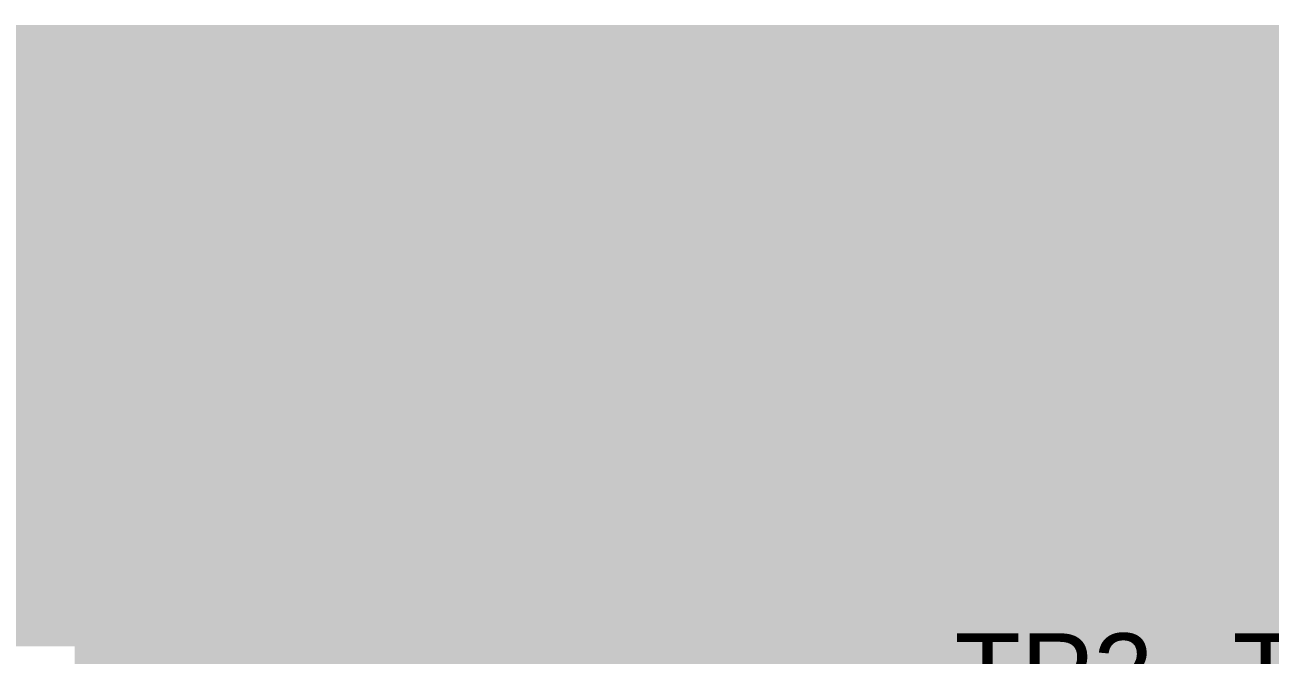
# Model space of a CAD drawing. Header units: inches. Extents: x -3 to 191, y -18 to 93.
# Drawn here: x 75.02 to 87.05, y 86.92 to 93 of the extents above; entities that cross this region are included whole.
import ezdxf

# ---------------------------------------------------------------- set-up
doc = ezdxf.new("R2010")
doc.units = ezdxf.units.IN
for name, color, linetype in [('Bottom Layer', 5, 'Continuous'), ('Bottom Solder', 6, 'Continuous'), ('GND 1', 90, 'Continuous'), ('GND 2', 156, 'Continuous'), ('Mechanical 1', 6, 'Continuous'), ('PWR', 16, 'Continuous'), ('Signal L4', 76, 'Continuous'), ('Top Layer', 1, 'Continuous'), ('Top Overlay', 2, 'Continuous'), ('Top Solder', 216, 'Continuous'), ('Via Holes', 16, 'Continuous')]:
    doc.layers.add(name, color=color, linetype=linetype)
doc.styles.add('Arial', font='', dxfattribs={"height": 0.2})
doc.styles.get('Arial').set_extended_font_data('Arial')

msp = doc.modelspace()

# ---------------------------------------------------------------- hatches: boundary and pattern name
at = {"layer": 'Bottom Layer'}
msp.add_hatch(color=5, dxfattribs=at).paths.add_polyline_path([(186.154, 89.655), (186.562, 89.486), (186.929, 89.241), (187.241, 88.929), (187.486, 88.562), (187.655, 88.154), (187.741, 87.721), (187.741, 87.5), (187.741, 87), (106.73, 87), (106.7, 87.006), (106.7, 87.006), (8.2, 87.006), (8.2, 87.006), (8.17, 87), (0.259, 87), (0.259, 87.5), (0.259, 87.721), (0.345, 88.154), (0.514, 88.562), (0.759, 88.929), (1.071, 89.241), (1.438, 89.486), (1.846, 89.655), (2.279, 89.741), (185.721, 89.741)])
h = msp.add_hatch(color=5, dxfattribs=at)
edge = h.paths.add_edge_path()
edge.add_arc((75.6, 89.1), 0.3, 0, 360)
h = msp.add_hatch(color=5, dxfattribs=at)
edge = h.paths.add_edge_path()
edge.add_arc((78.6, 89.1), 0.3, 0, 360)
h = msp.add_hatch(color=5, dxfattribs=at)
edge = h.paths.add_edge_path()
edge.add_arc((81.6, 89.1), 0.3, 0, 360)
h = msp.add_hatch(color=5, dxfattribs=at)
edge = h.paths.add_edge_path()
edge.add_arc((84.6, 89.1), 0.3, 0, 360)
h = msp.add_hatch(color=5, dxfattribs=at)
edge = h.paths.add_edge_path()
edge.add_arc((75.6, 87.9), 0.3, 0, 360)
h = msp.add_hatch(color=5, dxfattribs=at)
edge = h.paths.add_edge_path()
edge.add_arc((78.6, 87.9), 0.3, 0, 360)
h = msp.add_hatch(color=5, dxfattribs=at)
edge = h.paths.add_edge_path()
edge.add_arc((81.6, 87.9), 0.3, 0, 360)
h = msp.add_hatch(color=5, dxfattribs=at)
edge = h.paths.add_edge_path()
edge.add_arc((84.6, 87.9), 0.3, 0, 360)
at = {"layer": 'GND 1'}
h = msp.add_hatch(color=90, dxfattribs=at)
edge = h.paths.add_edge_path()
edge.add_arc((75.6, 89.1), 0.3, 0, 360)
h = msp.add_hatch(color=90, dxfattribs=at)
edge = h.paths.add_edge_path()
edge.add_arc((78.6, 89.1), 0.3, 0, 360)
h = msp.add_hatch(color=90, dxfattribs=at)
edge = h.paths.add_edge_path()
edge.add_arc((81.6, 89.1), 0.3, 0, 360)
h = msp.add_hatch(color=90, dxfattribs=at)
edge = h.paths.add_edge_path()
edge.add_arc((84.6, 89.1), 0.3, 0, 360)
h = msp.add_hatch(color=90, dxfattribs=at)
edge = h.paths.add_edge_path()
edge.add_arc((75.6, 87.9), 0.3, 0, 360)
h = msp.add_hatch(color=90, dxfattribs=at)
edge = h.paths.add_edge_path()
edge.add_arc((78.6, 87.9), 0.3, 0, 360)
h = msp.add_hatch(color=90, dxfattribs=at)
edge = h.paths.add_edge_path()
edge.add_arc((81.6, 87.9), 0.3, 0, 360)
h = msp.add_hatch(color=90, dxfattribs=at)
edge = h.paths.add_edge_path()
edge.add_arc((84.6, 87.9), 0.3, 0, 360)
at = {"layer": 'GND 2'}
h = msp.add_hatch(color=156, dxfattribs=at)
edge = h.paths.add_edge_path()
edge.add_arc((75.6, 89.1), 0.3, 0, 360)
h = msp.add_hatch(color=156, dxfattribs=at)
edge = h.paths.add_edge_path()
edge.add_arc((78.6, 89.1), 0.3, 0, 360)
h = msp.add_hatch(color=156, dxfattribs=at)
edge = h.paths.add_edge_path()
edge.add_arc((81.6, 89.1), 0.3, 0, 360)
h = msp.add_hatch(color=156, dxfattribs=at)
edge = h.paths.add_edge_path()
edge.add_arc((84.6, 89.1), 0.3, 0, 360)
h = msp.add_hatch(color=156, dxfattribs=at)
edge = h.paths.add_edge_path()
edge.add_arc((75.6, 87.9), 0.3, 0, 360)
h = msp.add_hatch(color=156, dxfattribs=at)
edge = h.paths.add_edge_path()
edge.add_arc((78.6, 87.9), 0.3, 0, 360)
h = msp.add_hatch(color=156, dxfattribs=at)
edge = h.paths.add_edge_path()
edge.add_arc((81.6, 87.9), 0.3, 0, 360)
h = msp.add_hatch(color=156, dxfattribs=at)
edge = h.paths.add_edge_path()
edge.add_arc((84.6, 87.9), 0.3, 0, 360)
at = {"layer": 'PWR'}
h = msp.add_hatch(color=16, dxfattribs=at)
edge = h.paths.add_edge_path()
edge.add_arc((75.6, 89.1), 0.3, 0, 360)
h = msp.add_hatch(color=16, dxfattribs=at)
edge = h.paths.add_edge_path()
edge.add_arc((78.6, 89.1), 0.3, 0, 360)
h = msp.add_hatch(color=16, dxfattribs=at)
edge = h.paths.add_edge_path()
edge.add_arc((81.6, 89.1), 0.3, 0, 360)
h = msp.add_hatch(color=16, dxfattribs=at)
edge = h.paths.add_edge_path()
edge.add_arc((84.6, 89.1), 0.3, 0, 360)
h = msp.add_hatch(color=16, dxfattribs=at)
edge = h.paths.add_edge_path()
edge.add_arc((75.6, 87.9), 0.3, 0, 360)
h = msp.add_hatch(color=16, dxfattribs=at)
edge = h.paths.add_edge_path()
edge.add_arc((78.6, 87.9), 0.3, 0, 360)
h = msp.add_hatch(color=16, dxfattribs=at)
edge = h.paths.add_edge_path()
edge.add_arc((81.6, 87.9), 0.3, 0, 360)
h = msp.add_hatch(color=16, dxfattribs=at)
edge = h.paths.add_edge_path()
edge.add_arc((84.6, 87.9), 0.3, 0, 360)
h = msp.add_hatch(color=16, dxfattribs=at)
h.paths.add_polyline_path([(92.25, 78.75), (87.204, 78.75), (87.204, 80.796), (87.188, 80.874), (87.172, 80.898), (87.188, 80.922), (87.204, 81), (87.204, 84), (87.188, 84.078), (87.144, 84.144), (87.078, 84.188), (87, 84.204), (86.761, 84.204), (86.683, 84.188), (86.617, 84.144), (86.572, 84.078), (86.557, 84), (85.843, 84), (85.828, 84.078), (85.783, 84.144), (85.717, 84.188), (85.639, 84.204), (81.11, 84.204), (81.098, 84.202), (81.033, 84.358), (80.893, 84.499), (80.709, 84.575), (80.51, 84.575), (80.326, 84.499), (80.186, 84.358), (80.121, 84.202), (80.11, 84.204), (77.661, 84.204), (77.583, 84.188), (77.517, 84.144), (77.472, 84.078), (77.457, 84), (76.743, 84), (76.728, 84.078), (76.683, 84.144), (76.617, 84.188), (76.539, 84.204), (75.5, 84.204), (75.5, 87), (92.25, 87)])
h.paths.add_polyline_path([(88.099, 84.4), (87.901, 84.4), (87.717, 84.324), (87.576, 84.183), (87.5, 83.999), (87.5, 83.801), (87.576, 83.617), (87.717, 83.476), (87.901, 83.4), (88.099, 83.4), (88.283, 83.476), (88.424, 83.617), (88.5, 83.801), (88.5, 83.999), (88.424, 84.183), (88.283, 84.324)], flags=0)
at = {"layer": 'Signal L4'}
h = msp.add_hatch(color=76, dxfattribs=at)
edge = h.paths.add_edge_path()
edge.add_arc((75.6, 89.1), 0.3, 0, 360)
h = msp.add_hatch(color=76, dxfattribs=at)
edge = h.paths.add_edge_path()
edge.add_arc((78.6, 89.1), 0.3, 0, 360)
h = msp.add_hatch(color=76, dxfattribs=at)
edge = h.paths.add_edge_path()
edge.add_arc((81.6, 89.1), 0.3, 0, 360)
h = msp.add_hatch(color=76, dxfattribs=at)
edge = h.paths.add_edge_path()
edge.add_arc((84.6, 89.1), 0.3, 0, 360)
h = msp.add_hatch(color=76, dxfattribs=at)
edge = h.paths.add_edge_path()
edge.add_arc((75.6, 87.9), 0.3, 0, 360)
h = msp.add_hatch(color=76, dxfattribs=at)
edge = h.paths.add_edge_path()
edge.add_arc((78.6, 87.9), 0.3, 0, 360)
h = msp.add_hatch(color=76, dxfattribs=at)
edge = h.paths.add_edge_path()
edge.add_arc((81.6, 87.9), 0.3, 0, 360)
h = msp.add_hatch(color=76, dxfattribs=at)
edge = h.paths.add_edge_path()
edge.add_arc((84.6, 87.9), 0.3, 0, 360)
at = {"layer": 'Top Layer'}
msp.add_hatch(color=1, dxfattribs=at).paths.add_polyline_path([(186.154, 89.655), (186.562, 89.486), (186.929, 89.241), (187.241, 88.929), (187.486, 88.562), (187.655, 88.154), (187.741, 87.721), (187.741, 87.5), (187.741, 87), (0.259, 87), (0.259, 87.5), (0.259, 87.721), (0.345, 88.154), (0.514, 88.562), (0.759, 88.929), (1.071, 89.241), (1.438, 89.486), (1.846, 89.655), (2.279, 89.741), (185.721, 89.741)])
h = msp.add_hatch(color=1, dxfattribs=at)
edge = h.paths.add_edge_path()
edge.add_arc((75.6, 89.1), 0.3, 0, 360)
h = msp.add_hatch(color=1, dxfattribs=at)
edge = h.paths.add_edge_path()
edge.add_arc((78.6, 89.1), 0.3, 0, 360)
h = msp.add_hatch(color=1, dxfattribs=at)
edge = h.paths.add_edge_path()
edge.add_arc((81.6, 89.1), 0.3, 0, 360)
h = msp.add_hatch(color=1, dxfattribs=at)
edge = h.paths.add_edge_path()
edge.add_arc((84.6, 89.1), 0.3, 0, 360)
h = msp.add_hatch(color=1, dxfattribs=at)
edge = h.paths.add_edge_path()
edge.add_arc((75.6, 87.9), 0.3, 0, 360)
h = msp.add_hatch(color=1, dxfattribs=at)
edge = h.paths.add_edge_path()
edge.add_arc((78.6, 87.9), 0.3, 0, 360)
h = msp.add_hatch(color=1, dxfattribs=at)
edge = h.paths.add_edge_path()
edge.add_arc((81.6, 87.9), 0.3, 0, 360)
h = msp.add_hatch(color=1, dxfattribs=at)
edge = h.paths.add_edge_path()
edge.add_arc((84.6, 87.9), 0.3, 0, 360)
at = {"layer": 'Via Holes'}
h = msp.add_hatch(color=7, dxfattribs=at)
edge = h.paths.add_edge_path()
edge.add_arc((75.6, 89.1), 0.15, 0, 360)
h = msp.add_hatch(color=7, dxfattribs=at)
edge = h.paths.add_edge_path()
edge.add_arc((78.6, 89.1), 0.15, 0, 360)
h = msp.add_hatch(color=7, dxfattribs=at)
edge = h.paths.add_edge_path()
edge.add_arc((81.6, 89.1), 0.15, 0, 360)
h = msp.add_hatch(color=7, dxfattribs=at)
edge = h.paths.add_edge_path()
edge.add_arc((84.6, 89.1), 0.15, 0, 360)
h = msp.add_hatch(color=7, dxfattribs=at)
edge = h.paths.add_edge_path()
edge.add_arc((75.6, 87.9), 0.15, 0, 360)
h = msp.add_hatch(color=7, dxfattribs=at)
edge = h.paths.add_edge_path()
edge.add_arc((78.6, 87.9), 0.15, 0, 360)
h = msp.add_hatch(color=7, dxfattribs=at)
edge = h.paths.add_edge_path()
edge.add_arc((81.6, 87.9), 0.15, 0, 360)
h = msp.add_hatch(color=7, dxfattribs=at)
edge = h.paths.add_edge_path()
edge.add_arc((84.6, 87.9), 0.15, 0, 360)

# ---------------------------------------------------------------- linework, layer by layer
at = {"layer": 'Bottom Solder'}
msp.add_lwpolyline([(4.75, 90.002, 6, 6, 0), (183.003, 90.002, 6, 6, 0)], format="xyseb", dxfattribs=at)
at = {"layer": 'Mechanical 1'}
msp.add_lwpolyline([(2.5, 90, 0.254, 0.254, 0), (185.5, 90, 0.254, 0.254, 0)], format="xyseb", dxfattribs=at)
at = {"layer": 'Top Solder'}
msp.add_lwpolyline([(5, 90.003, 6, 6, 0), (183.003, 90.003, 6, 6, 0)], format="xyseb", dxfattribs=at)

# ---------------------------------------------------------------- texts
at = {"layer": 'Top Overlay', "style": 'Arial'}
for s, p in [('TP2', (84, 86.375)), ('TP13', (86.688, 86.375))]:
    msp.add_text(s, height=0.75, dxfattribs=at).set_placement(p)

doc.saveas('drawing.dxf')
